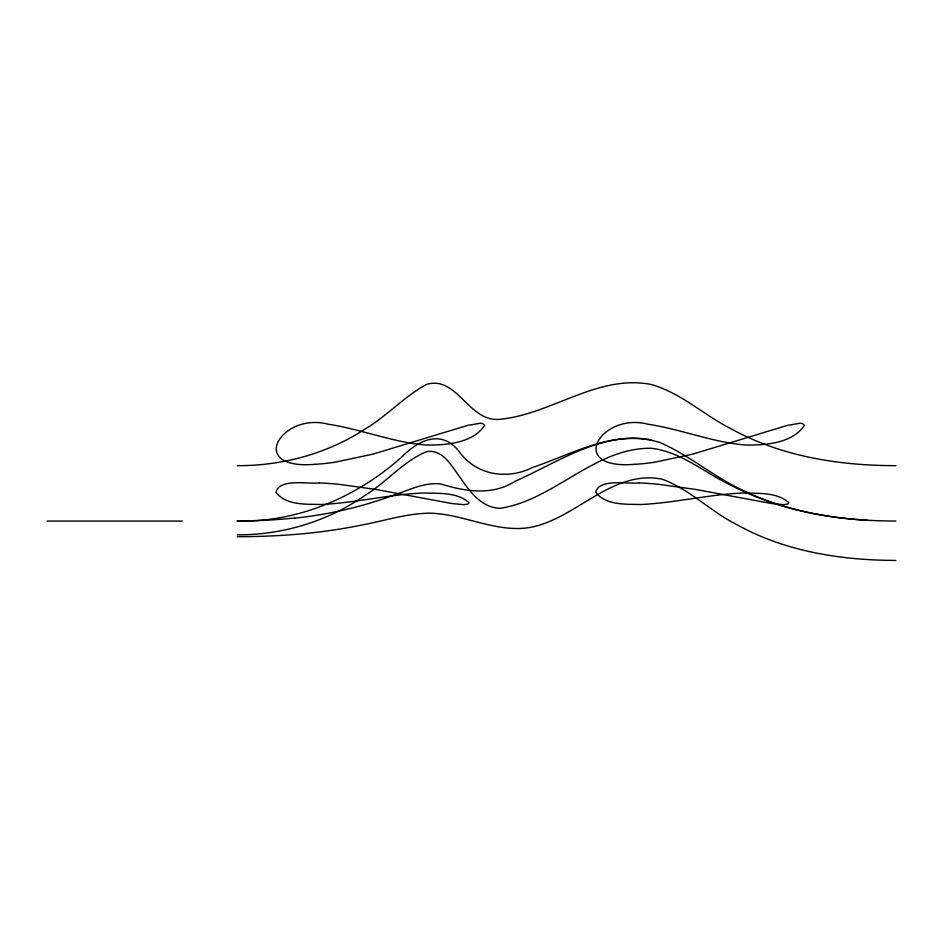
<?xml version="1.0" encoding="UTF-8"?>
<svg xmlns="http://www.w3.org/2000/svg" width="943" height="943" viewBox="0 0 943 943"><rect width="100%" height="100%" fill="white"/><g stroke="black" fill="none" stroke-linecap="round" stroke-linejoin="round"><path stroke-width="1.41" d="M333.857 462.447L373.192 454.078L467.681 425.364L480.199 423.266L482.592 423.513L484.69 425.293C472.891 443.304 445.862 445.308 425.965 445.013C392.536 442.397 361.169 429.136 328.152 424.209C281.674 411.879 246.076 469.579 314.196 464.392M653.593 462.447L692.94 454.078L787.429 425.364L799.947 423.266L802.34 423.513L804.438 425.293C792.639 443.304 765.61 445.308 745.713 445.013C712.283 442.397 680.917 429.136 647.9 424.209C601.422 411.879 565.812 469.579 633.944 464.392M294.97 518.131C328.565 514.595 361.699 506.957 393.408 495.275C408.673 490.266 423.985 482.168 440.522 483.9C465.064 491.503 492.022 495.994 515.314 481.213C560.401 461.186 608.718 426.33 660.194 442.644C690.559 455.775 715.631 478.478 745.996 491.763C792.603 513.782 844.716 520.925 895.85 521.055M237.212 534.822C282.37 535.082 327.362 521.467 364.505 495.735C386.253 482.639 402.885 461.469 426.507 451.673C442.915 448.844 451.886 466.443 460.113 477.488C469.685 491.409 481.649 508.053 500.344 508.277C554.567 499.896 594.149 447.925 651 448.231C681.447 451.638 705.211 473.374 732.181 485.845C773.908 507.405 820.634 517.648 867.324 520.277M237.212 465.665C281.957 465.854 326.891 453.901 364.505 429.395C386.583 416.37 404.028 396.697 426.507 384.426C457.461 375.102 468.754 423.053 500.344 419.246C551.855 414.095 597.414 374.171 651 384.426C681.223 392.913 704.492 415.592 732.181 429.395C782.03 456.648 839.624 465.653 895.85 465.665M237.212 521.055C297.905 522.481 356.348 497.244 401.341 457.414C419.034 439.403 442.432 428.582 460.113 452.876C477.158 475.413 507.676 479.928 532.371 467.563C570.562 454.561 609.308 432.047 651 439.815M237.212 536.697C279.163 536.685 321.221 533.432 362.348 524.921C384.496 520.795 406.28 513.617 428.959 513.181C465.936 513.534 501.37 536.72 538.606 525.392C580.652 512.98 615.119 469.838 662.163 479.174C689.474 489.158 710.162 511.106 735.929 524.143C784.411 551.396 840.85 560.354 895.85 560.413M47.15 521.055L182.235 521.055M639.095 482.863C628.215 484.36 599.312 478.018 595.681 492.234C605.807 505.684 626.282 504.081 641.405 504.505C675.247 502.772 708.405 494.627 742.259 493.012C757.488 493.566 777.067 491.81 788.867 502.808L787.452 504.14L783.209 504.646L771.492 503.515L695.651 489.441L658.615 484.313A48.305 5.788 5.9 0 0 639.213 482.91M319.359 482.863C308.467 484.36 279.576 478.018 275.945 492.234C286.059 505.684 306.534 504.081 321.657 504.505C355.499 502.772 388.669 494.639 422.511 493.012C437.752 493.566 457.32 491.81 469.119 502.808L467.704 504.14L463.473 504.646L451.744 503.515L375.903 489.441L338.867 484.313A48.305 5.788 5.9 0 0 319.465 482.91M333.905 462.376A59.232 13.426 -11.6 0 1 314.314 464.321M653.652 462.376A59.232 13.426 -11.6 0 1 634.061 464.321M294.735 518.002A140.224 33.441 0 0 1 237.223 520.901"/></g></svg>
